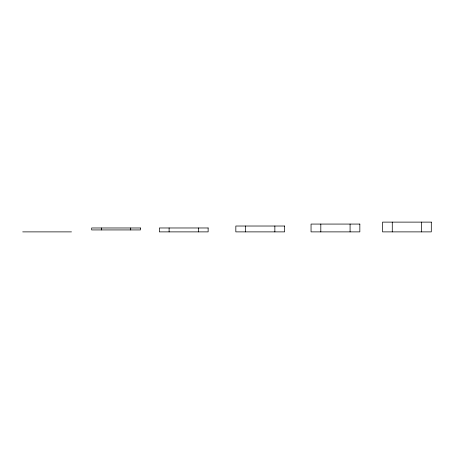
<?xml version="1.0" encoding="UTF-8"?>
<svg xmlns="http://www.w3.org/2000/svg" width="454" height="454" viewBox="0 0 454 454"><rect width="100%" height="100%" fill="white"/><g stroke="black" fill="none" stroke-linecap="round" stroke-linejoin="round"><path stroke-width="0.68" d="M22.7 231.881L71.482 231.881M421.545 222.119L421.545 231.881M392.273 222.119L392.273 231.881M350.079 224.072L350.079 231.881M320.813 224.072L320.813 231.881M274.857 226.024L274.857 231.881M245.586 226.024L245.586 231.881M198.381 227.976L198.381 231.881M169.109 227.976L169.109 231.881M130.695 227.976L130.695 229.928M101.424 227.976L101.424 229.928M431.3 222.119L382.518 222.119L382.518 231.881L431.3 231.881L431.3 222.119M359.84 224.072L311.052 224.072L311.052 231.881L359.84 231.881L359.84 224.072M284.613 226.024L235.83 226.024L235.83 231.881L284.613 231.881L284.613 226.024M140.451 227.976L91.668 227.976L91.668 229.928L140.451 229.928L140.451 227.976M208.136 227.976L159.354 227.976L159.354 231.881L208.136 231.881L208.136 227.976"/></g></svg>
